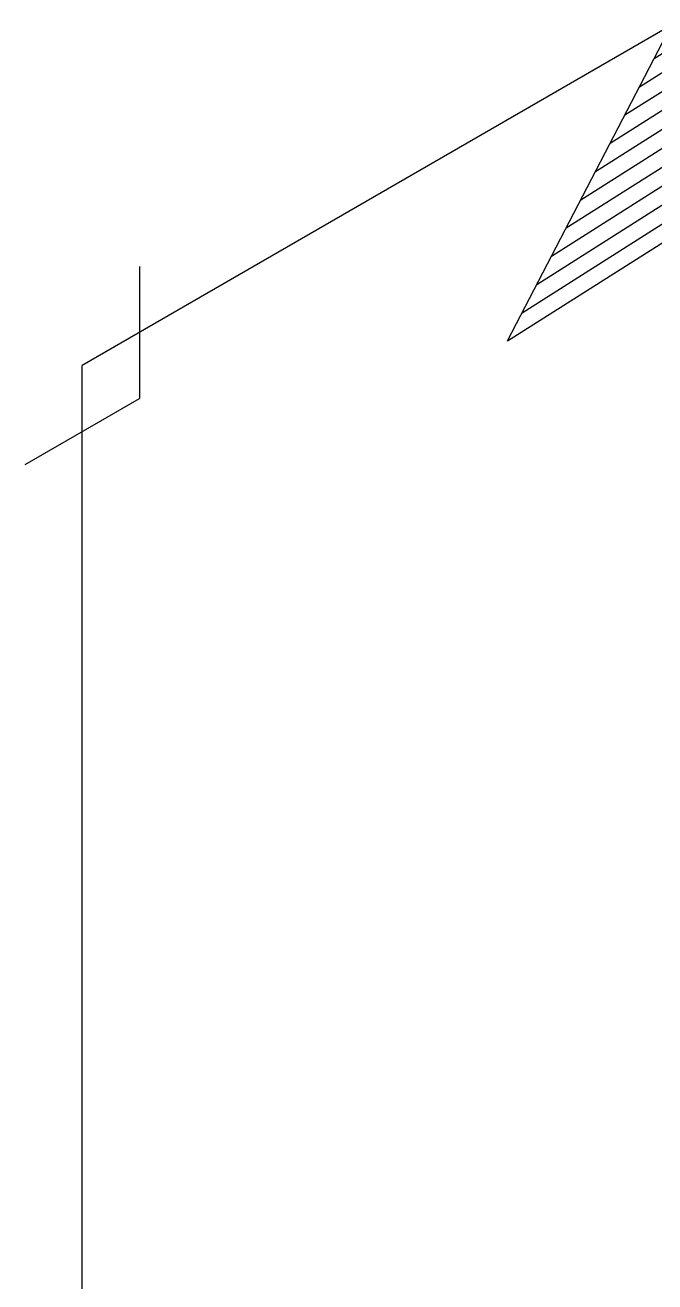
# Model space of a CAD drawing. Header units: millimetres. Extents: x 474.7 to 528.3, y 13.1 to 23.5.
# Drawn here: x 480.663 to 480.968, y 16.917 to 17.526 of the extents above; entities that cross this region are included whole.
import ezdxf

# ---------------------------------------------------------------- set-up
doc = ezdxf.new("R2010")
doc.units = ezdxf.units.MM
doc.header["$LTSCALE"] = 2.5
doc.layers.add('I-AGUA FRIA', color=5, linetype='Continuous')
doc.layers.add('I-CONEXAO', color=1, linetype='Continuous')

# ---------------------------------------------------------------- blocks, each defined once
blk = doc.blocks.new('*U13')
for p in [(0.2857, 2.26081, -9.37855), (0, 0.96404)]:
    blk.add_line(p, (0, 2.09586))
at = {"layer": 'I-CONEXAO'}
for p, q in [((0.20614, 2.10771, -9.41047), (0.2857, 2.26081, -9.37855)), ((0.20614, 2.10771, -9.41047), (0.37433, 2.2145, -9.55135)), ((0.02774, 2.14387), (0.02774, 2.07985)), ((-0.02771, 2.04784), (0.02774, 2.07985))]:
    blk.add_line(p, q, dxfattribs=at)
at = {"layer": 'I-CONEXAO', "color": 8}
for p, q in [((0.2773, 2.24465, -9.47008), (0.29506, 2.25592, -9.48495)), ((0.27019, 2.23096, -9.46412), (0.30298, 2.25178, -9.49159)), ((0.25596, 2.20357, -9.45219), (0.31884, 2.2435, -9.50487)), ((0.26307, 2.21726, -9.45816), (0.31091, 2.24764, -9.49823)), ((0.24884, 2.18987, -9.44623), (0.32677, 2.23936, -9.51151)), ((0.23461, 2.16249, -9.43431), (0.34262, 2.23107, -9.52479)), ((0.24172, 2.17618, -9.44027), (0.33469, 2.23521, -9.51815)), ((0.22749, 2.14879, -9.42835), (0.35055, 2.22693, -9.53143)), ((0.21326, 2.1214, -9.41643), (0.3664, 2.21865, -9.54471)), ((0.22037, 2.1351, -9.42239), (0.35848, 2.22279, -9.53807))]:
    blk.add_line(p, q, dxfattribs=at)

msp = doc.modelspace()

# ---------------------------------------------------------------- block references
at = {"layer": 'I-AGUA FRIA'}
msp.add_blockref('*U13', (480.69026, 15.26548, 12.60067), dxfattribs=at)

doc.saveas('drawing.dxf')
